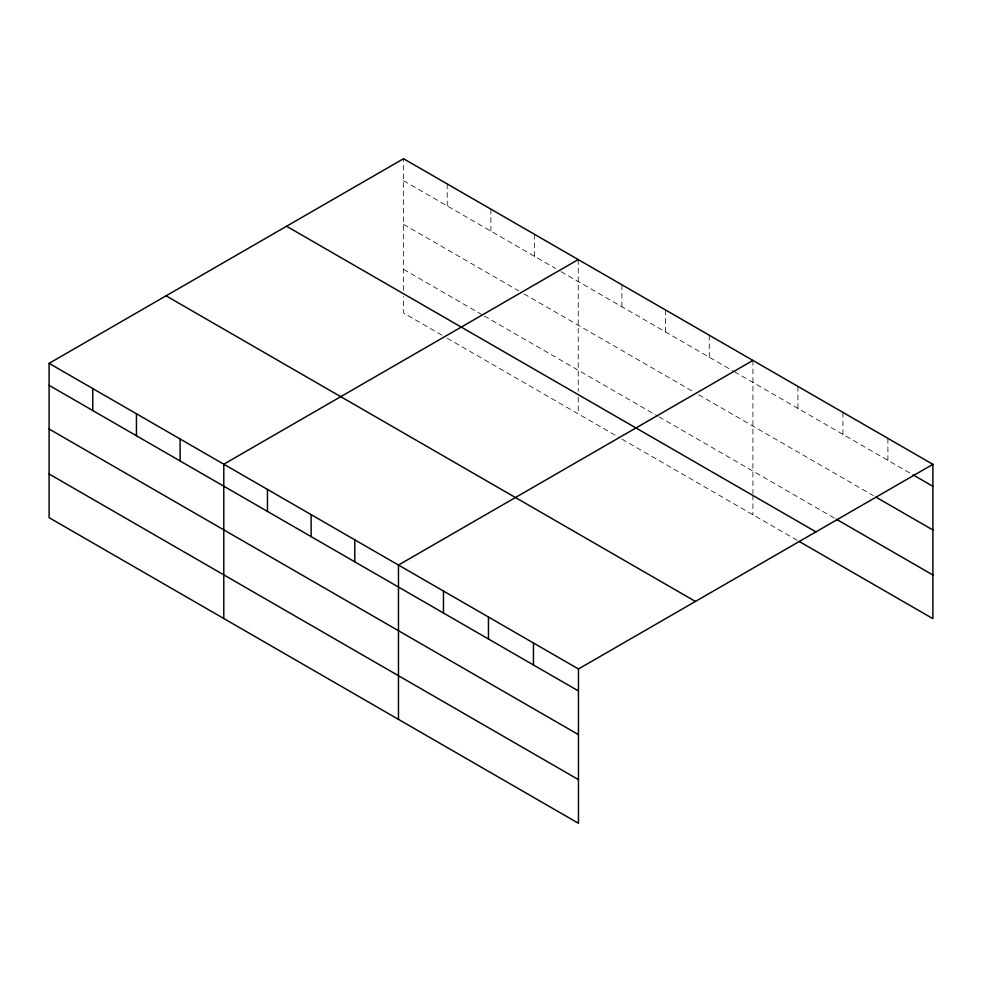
<?xml version="1.0" encoding="UTF-8"?>
<svg xmlns="http://www.w3.org/2000/svg" width="982" height="982" viewBox="0 0 982 982"><rect width="100%" height="100%" fill="white"/><g stroke="black" fill="none" stroke-linecap="round" stroke-linejoin="round"><path stroke-width="0.74" stroke-dasharray="4.91 3.68" d="M403.541 290.439L403.541 158.716M403.541 180.7L555.738 268.565M561.029 271.621L733.063 370.95M734.389 371.712L911.726 474.097M403.541 224.375L518.68 290.844M523.971 293.9L693.366 391.695M698.656 394.752L873.342 495.603M403.541 269.363L482.948 315.21M484.273 315.971L657.633 416.061M658.959 416.822L834.97 518.447M441.925 335.193L403.541 313.025L403.541 296.466M447.215 338.25L619.261 437.567M621.901 439.101L797.912 540.714M887.9 438.353L887.9 460.349M842.912 412.379L842.912 434.363M797.912 386.405L797.912 408.389M752.924 360.419L752.924 493.664M752.924 495.161L752.924 514.74M709.25 335.206L709.25 357.202M665.575 309.993L665.575 331.99M621.901 284.78L621.901 306.765M578.226 259.567L578.226 391.302M578.226 397.317L578.226 413.888M534.564 234.354L534.564 256.339M490.89 209.141L490.89 231.126M447.215 183.929L447.215 205.913"/><path stroke-width="1.47" d="M49.1 363.352L578.459 668.975L578.459 823.284L49.1 517.661L49.1 363.352L403.541 158.716L932.9 464.339L932.9 618.648L799.238 541.487M578.226 259.567L223.786 464.204L223.786 618.525M752.924 360.419L398.471 565.055L398.471 719.376M578.459 668.975L932.9 464.339M913.051 474.858L932.9 486.323M875.993 497.137L932.9 529.985M836.296 519.208L932.9 574.986M286.572 226.241L815.932 531.863M166.068 295.815L695.428 601.438M49.1 385.337L578.459 690.96M49.1 429.011L578.459 734.622M49.1 473.999L578.459 779.622M533.459 642.989L533.459 664.986M488.459 617.015L488.459 639M443.471 591.041L443.471 613.026M354.797 539.842L354.797 561.839M311.134 514.629L311.134 536.626M267.46 489.417L267.46 511.413M180.111 438.991L180.111 460.975M136.449 413.778L136.449 435.762M92.774 388.565L92.774 410.55"/></g></svg>
